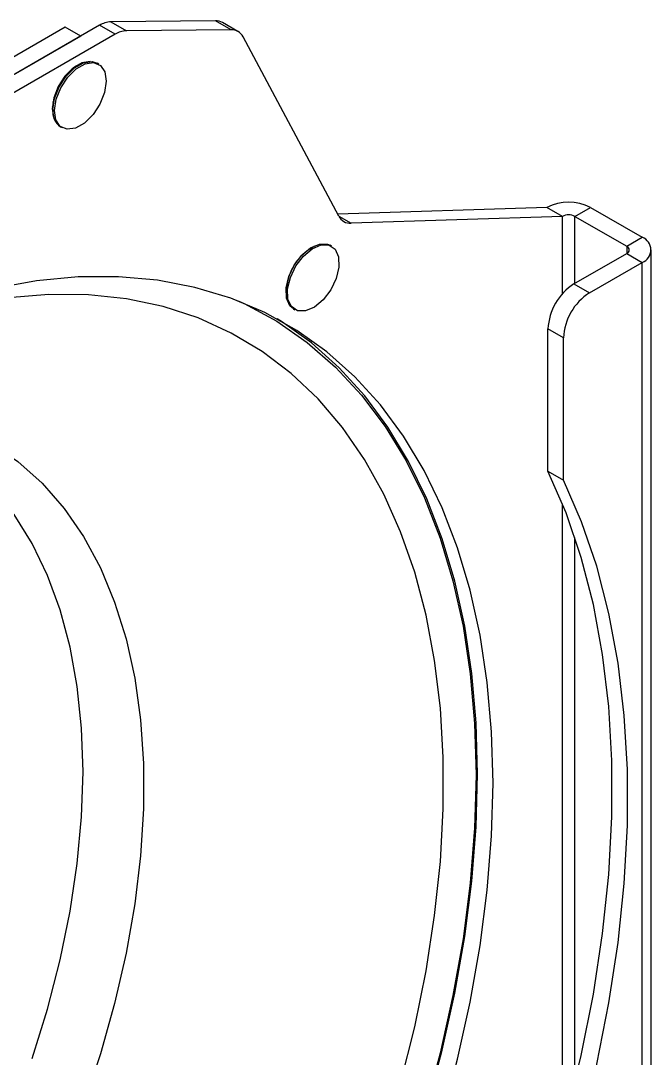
# Model space of a CAD drawing. Extents: x 16.7 to 113.1, y 4.5 to 84.5.
# Drawn here: x 33.356 to 35.508, y 63.475 to 67.014 of the extents above; entities that cross this region are included whole.
import ezdxf

# ---------------------------------------------------------------- set-up
doc = ezdxf.new("R2010")
doc.units = 0
doc.header["$MEASUREMENT"] = 0
doc.layers.add('OBJECT', color=7, linetype='CONTINUOUS')

msp = doc.modelspace()

# ---------------------------------------------------------------- linework, layer by layer
at = {"layer": 'OBJECT'}
for p, q in [((34.0208, 67.0139), (33.6639, 67.0103)), ((33.6639, 67.0103), (33.7169, 66.9798)), ((34.0737, 66.9833), (34.0208, 67.0139)), ((34.0973, 66.9775), (34.0443, 67.0081)), ((33.625, 66.9983), (33.0091, 66.6428)), ((33.6779, 66.9677), (33.0621, 66.6122)), ((33.5076, 66.9918), (33.2849, 66.8632)), ((33.5607, 66.9612), (33.5076, 66.9918)), ((33.6779, 66.9677), (33.625, 66.9983)), ((34.0737, 66.9833), (33.7169, 66.9798)), ((33.5607, 66.9612), (33.3379, 66.8326)), ((34.4415, 66.3475), (34.1147, 66.9589)), ((33.6221, 66.8659), (33.6168, 66.869)), ((33.5314, 66.8461), (33.5285, 66.8477)), ((33.5317, 66.8504), (33.5342, 66.8485)), ((33.4682, 66.7342), (33.4653, 66.7354)), ((33.466, 66.7395), (33.4689, 66.7378)), ((33.4918, 66.6525), (33.4971, 66.6494)), ((35.1516, 66.3772), (34.4381, 66.3539)), ((35.2046, 66.3466), (35.1516, 66.3772)), ((35.247, 66.3466), (35.3, 66.3772)), ((35.3, 66.3772), (35.4768, 66.2751)), ((34.4415, 66.3475), (34.4838, 66.3231)), ((35.2046, 66.3466), (34.4838, 66.3231)), ((35.2046, 66.083), (35.2046, 66.3466)), ((35.247, 66.3466), (35.4239, 66.2445)), ((35.247, 66.1179), (35.247, 66.3466)), ((35.4239, 66.2445), (35.4768, 66.2751)), ((34.4169, 66.2447), (34.4116, 66.2478)), ((35.4239, 66.2445), (35.4239, 66.22)), ((35.5076, 62.6395), (35.5076, 66.2323)), ((35.2436, 66.1159), (35.4239, 66.22)), ((35.2965, 66.0854), (35.4768, 66.1895)), ((35.4239, 66.22), (35.4768, 66.1895)), ((35.4768, 62.5967), (35.4768, 66.1895)), ((35.2436, 66.1159), (35.2965, 66.0854)), ((34.2866, 66.0313), (34.2919, 66.0282)), ((35.2081, 65.9323), (35.1552, 65.9628)), ((35.1552, 65.4774), (35.1552, 65.9628)), ((35.2081, 65.4468), (35.2081, 65.9323)), ((35.1552, 65.4774), (35.2081, 65.4468)), ((35.2046, 63.2279), (35.2046, 65.3662)), ((35.247, 63.3917), (35.247, 65.2514))]:
    msp.add_line(p, q, dxfattribs=at)
at = {"layer": 'OBJECT', "flags": 128}
for points in [[(33.5934, 66.8748), (33.5933, 66.8748), (33.565, 66.8704), (33.5349, 66.853), (33.5067, 66.8248), (33.4836, 66.7892), (33.4686, 66.7504), (33.4634, 66.7132), (33.4686, 66.682), (33.475, 66.6698)], [(33.4659, 66.711), (33.4716, 66.7491), (33.4873, 66.7886), (33.511, 66.8248), (33.54, 66.8532), (33.5707, 66.8705), (33.5994, 66.8745), (33.6168, 66.869)], [(33.4712, 66.7079), (33.4769, 66.746), (33.4926, 66.7855), (33.5164, 66.8217), (33.5454, 66.8501), (33.576, 66.8674), (33.6048, 66.8714), (33.628, 66.8618), (33.643, 66.8395), (33.648, 66.8074), (33.6423, 66.7693), (33.6266, 66.7297), (33.6029, 66.6936), (33.5739, 66.6651), (33.5432, 66.6479), (33.5145, 66.6438), (33.4912, 66.6535), (33.4762, 66.6758), (33.4712, 66.7079)], [(33.549, 66.8595), (33.5452, 66.8593), (33.5433, 66.8591)], [(33.4636, 66.721), (33.4643, 66.7193), (33.4661, 66.7159)], [(34.3207, 66.2113), (34.3507, 66.2363), (34.3811, 66.2492), (34.4083, 66.2485), (34.429, 66.2343), (34.4408, 66.2083), (34.4421, 66.1736), (34.4328, 66.1345), (34.4141, 66.0956), (34.3882, 66.0616), (34.3582, 66.0367), (34.3278, 66.0238), (34.3006, 66.0244), (34.2799, 66.0386), (34.2681, 66.0646), (34.2668, 66.0993), (34.2761, 66.1384), (34.2948, 66.1773), (34.3207, 66.2113)], [(34.3154, 66.2144), (34.3453, 66.2393), (34.3758, 66.2522), (34.403, 66.2516), (34.4116, 66.2478)], [(34.2866, 66.0313), (34.2745, 66.0417), (34.2628, 66.0677), (34.2615, 66.1024), (34.2707, 66.1415), (34.2895, 66.1804), (34.3154, 66.2144)], [(34.9677, 64.4135), (34.9629, 64.588), (34.9482, 64.7563), (34.924, 64.9175), (34.8901, 65.071), (34.8468, 65.2163), (34.7942, 65.3527), (34.7326, 65.4797), (34.6622, 65.5968), (34.5833, 65.7035), (34.4961, 65.7994), (34.4011, 65.884), (34.2987, 65.9571), (34.1891, 66.0184), (34.073, 66.0676), (33.9507, 66.1044), (33.8227, 66.1289), (33.6897, 66.1408), (33.552, 66.1401), (33.4102, 66.1268), (33.265, 66.101), (33.1481, 66.0718)], [(34.6523, 63.3887), (34.7004, 63.5821), (34.7392, 63.7733), (34.7684, 63.9616), (34.7879, 64.1461), (34.7977, 64.326), (34.7977, 64.5007), (34.7879, 64.6694), (34.7684, 64.8313), (34.7392, 64.9858), (34.7004, 65.1323), (34.6523, 65.2701), (34.5949, 65.3987), (34.5287, 65.5175), (34.4537, 65.626), (34.3705, 65.7237), (34.2792, 65.8103), (34.1803, 65.8854), (34.0742, 65.9487), (33.9614, 65.9999), (33.8422, 66.0387), (33.7173, 66.0651), (33.5871, 66.0789), (33.4522, 66.0801), (33.3132, 66.0687)], [(34.0985, 66.058), (34.1186, 66.0488), (34.2298, 65.9886), (34.3339, 65.9163), (34.4304, 65.8323), (34.519, 65.7368), (34.5992, 65.6303), (34.6708, 65.5131), (34.7335, 65.3859), (34.787, 65.249), (34.831, 65.103), (34.8655, 64.9486), (34.8902, 64.7864), (34.905, 64.6171), (34.91, 64.4413)], [(34.9148, 64.444), (34.9099, 64.6186), (34.8953, 64.7868), (34.871, 64.9481), (34.8371, 65.1016), (34.7938, 65.2469), (34.7413, 65.3833), (34.6797, 65.5103), (34.6092, 65.6274), (34.5303, 65.7341), (34.4432, 65.83), (34.3482, 65.9146), (34.2457, 65.9877), (34.2316, 65.9965)], [(32.8306, 65.698), (32.9446, 65.6855), (33.0546, 65.6603), (33.1586, 65.6225), (33.256, 65.5723), (33.3464, 65.51), (33.4292, 65.4359), (33.504, 65.3504), (33.5704, 65.2541), (33.6279, 65.1474), (33.6764, 65.0309), (33.7155, 64.9053), (33.745, 64.7712), (33.7648, 64.6294), (33.7747, 64.4806), (33.7747, 64.3257), (33.7648, 64.1655), (33.745, 64.0008), (33.7155, 63.8326), (33.6764, 63.6619), (33.6279, 63.4894), (33.5704, 63.3163)], [(33.5687, 64.4522), (33.5638, 64.6007), (33.5491, 64.7427), (33.5248, 64.8774), (33.4908, 65.0041), (33.4475, 65.122), (33.3951, 65.2306), (33.3338, 65.3291), (33.264, 65.417), (33.1861, 65.4939), (33.1006, 65.5593), (33.06, 65.5847)], [(35.1552, 63.0597), (35.2168, 63.2729), (35.2685, 63.4845), (35.3102, 63.6937), (35.3416, 63.8997), (35.3626, 64.1016), (35.3731, 64.2986), (35.3731, 64.49), (35.3626, 64.6748), (35.3416, 64.8525), (35.3102, 65.0223), (35.2685, 65.1834), (35.2168, 65.3353), (35.1552, 65.4774)], [(35.2081, 63.0291), (35.2698, 63.2423), (35.3215, 63.4539), (35.3631, 63.6632), (35.3945, 63.8691), (35.4155, 64.071), (35.426, 64.2681), (35.426, 64.4594), (35.4155, 64.6443), (35.3945, 64.8219), (35.3631, 64.9917), (35.3215, 65.1529), (35.2698, 65.3048), (35.2081, 65.4468)], [(33.3951, 63.4733), (33.4475, 63.6424), (33.4908, 63.8103), (33.5248, 63.9762), (33.5491, 64.1391), (33.5638, 64.298), (33.5687, 64.4522)], [(34.91, 64.4413), (34.905, 64.2598), (34.8902, 64.0733), (34.8655, 63.8825), (34.831, 63.6884), (34.787, 63.4916), (34.7335, 63.293), (34.6708, 63.0933), (34.5992, 62.8935), (34.519, 62.6943), (34.4304, 62.4966), (34.3339, 62.3011), (34.2298, 62.1087), (34.1186, 61.9202), (34.0008, 61.7363), (33.8767, 61.5577), (33.747, 61.3853), (33.6121, 61.2197), (33.4726, 61.0617), (33.3292, 60.9117)], [(33.3572, 60.9324), (33.499, 61.0828), (33.6367, 61.2411), (33.7698, 61.4067), (33.8977, 61.5788), (34.02, 61.7569), (34.1362, 61.9402), (34.2457, 62.1279), (34.3482, 62.3193), (34.4432, 62.5136), (34.5303, 62.7101), (34.6092, 62.908), (34.6797, 63.1063), (34.7413, 63.3045), (34.7938, 63.5016), (34.8371, 63.6969), (34.871, 63.8895), (34.8953, 64.0788), (34.9099, 64.2639), (34.9148, 64.444)], [(33.4102, 60.9018), (33.552, 61.0522), (33.6897, 61.2105), (33.8227, 61.3761), (33.9507, 61.5483), (34.073, 61.7263), (34.1891, 61.9096), (34.2987, 62.0973), (34.4011, 62.2887), (34.4961, 62.4831), (34.5833, 62.6795), (34.6622, 62.8774), (34.7326, 63.0758), (34.7942, 63.2739), (34.8468, 63.471), (34.8901, 63.6663), (34.924, 63.8589), (34.9482, 64.0482), (34.9629, 64.2333), (34.9677, 64.4135)]]:
    msp.add_lwpolyline(points, dxfattribs=at)
at = {"layer": 'OBJECT'}
for centre, radius, start, end in [((33.6676, 66.9293), 0.0811, 92.6071, 121.7324), ((34.0219, 66.9683), 0.0456, 60.6114, 91.4473), ((33.7206, 66.8987), 0.0811, 92.6071, 121.7324), ((34.0751, 66.939), 0.0443, 26.6802, 91.7359), ((33.5255, 66.7023), 0.0602, 171.7824, 235.9577), ((35.2258, 66.234), 0.1612, 62.6097, 117.3903), ((34.4812, 66.3675), 0.0445, 206.7376, 273.2519), ((35.2258, 66.3057), 0.0461, 62.6104, 117.3896), ((35.4606, 66.2323), 0.0458, 290.7831, 69.2164), ((34.4383, 66.0881), 0.1754, 116.581, 183.4243), ((35.4192, 66.2323), 0.0131, 290.7803, 69.2178), ((35.3471, 65.9541), 0.1921, 122.6054, 177.3945), ((35.4, 65.9235), 0.1921, 122.6054, 177.3945)]:
    msp.add_arc(centre, radius, start, end, dxfattribs=at)

doc.saveas('drawing.dxf')
